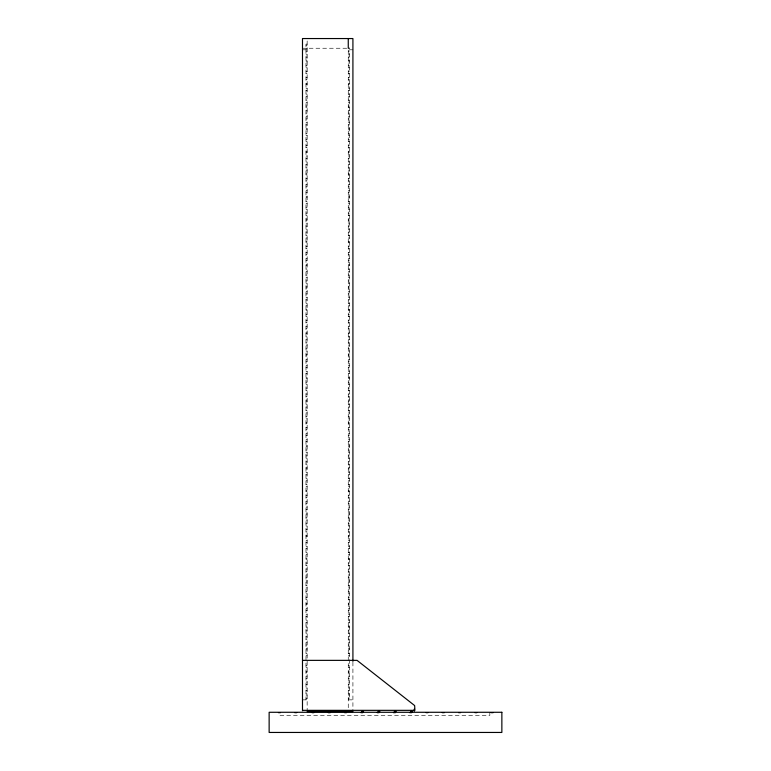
<?xml version="1.0" encoding="UTF-8"?>
<svg xmlns="http://www.w3.org/2000/svg" width="771" height="771" viewBox="0 0 771 771"><rect width="100%" height="100%" fill="white"/><g stroke="black" fill="none" stroke-linecap="round" stroke-linejoin="round"><path stroke-width="0.58" stroke-dasharray="3.85 2.89" d="M307.147 44.101L305.991 44.101L305.991 699.866M305.991 45.219L307.147 45.219M302.492 48.245L347.095 48.245M305.991 48.91L307.147 48.91M302.492 49.797L307.147 49.797M352.916 49.797L349.427 49.797L349.427 699.866M305.991 51.156L307.147 51.156M348.261 51.156L349.427 51.156M305.991 54.837L307.147 54.837M348.261 54.837L349.427 54.837M305.991 57.093L307.147 57.093M348.261 57.093L349.427 57.093M305.991 60.774L307.147 60.774M348.261 60.774L349.427 60.774M305.991 61.902L307.147 61.902M348.261 61.902L349.427 61.902M305.991 65.583L307.147 65.583M348.261 65.583L349.427 65.583M305.991 67.838L307.147 67.838M348.261 67.838L349.427 67.838M305.991 71.52L307.147 71.52M348.261 71.52L349.427 71.52M305.991 73.765L307.147 73.765M348.261 73.765L349.427 73.765M305.991 77.457L307.147 77.457M348.261 77.457L349.427 77.457M305.991 79.702L307.147 79.702M348.261 79.702L349.427 79.702M305.991 83.384L307.147 83.384M348.261 83.384L349.427 83.384M305.991 84.511L307.147 84.511M348.261 84.511L349.427 84.511M305.991 88.193L307.147 88.193M348.261 88.193L349.427 88.193M305.991 90.448L307.147 90.448M348.261 90.448L349.427 90.448M305.991 94.129L307.147 94.129M348.261 94.129L349.427 94.129M305.991 96.385L307.147 96.385M348.261 96.385L349.427 96.385M305.991 100.066L307.147 100.066M348.261 100.066L349.427 100.066M305.991 102.312L307.147 102.312M348.261 102.312L349.427 102.312M305.991 106.003L307.147 106.003M348.261 106.003L349.427 106.003M305.991 107.121L307.147 107.121M348.261 107.121L349.427 107.121M305.991 110.812L307.147 110.812M348.261 110.812L349.427 110.812M305.991 113.058L307.147 113.058M348.261 113.058L349.427 113.058M305.991 116.749L307.147 116.749M348.261 116.749L349.427 116.749M305.991 118.994L307.147 118.994M348.261 118.994L349.427 118.994M305.991 122.676L307.147 122.676M348.261 122.676L349.427 122.676M305.991 124.931L307.147 124.931M348.261 124.931L349.427 124.931M305.991 128.612L307.147 128.612M348.261 128.612L349.427 128.612M305.991 129.74L307.147 129.74M348.261 129.74L349.427 129.74M305.991 133.422L307.147 133.422M348.261 133.422L349.427 133.422M305.991 135.677L307.147 135.677M348.261 135.677L349.427 135.677M305.991 139.358L307.147 139.358M348.261 139.358L349.427 139.358M305.991 141.604L307.147 141.604M348.261 141.604L349.427 141.604M305.991 145.295L307.147 145.295M348.261 145.295L349.427 145.295M305.991 147.54L307.147 147.54M348.261 147.54L349.427 147.54M305.991 151.222L307.147 151.222M348.261 151.222L349.427 151.222M305.991 152.35L307.147 152.35M348.261 152.35L349.427 152.35M305.991 156.031L307.147 156.031M348.261 156.031L349.427 156.031M305.991 158.286L307.147 158.286M348.261 158.286L349.427 158.286M305.991 161.968L307.147 161.968M348.261 161.968L349.427 161.968M305.991 164.223L307.147 164.223M348.261 164.223L349.427 164.223M305.991 167.905L307.147 167.905M348.261 167.905L349.427 167.905M305.991 170.15L307.147 170.15M348.261 170.15L349.427 170.15M305.991 173.841L307.147 173.841M348.261 173.841L349.427 173.841M305.991 174.959L307.147 174.959M348.261 174.959L349.427 174.959M305.991 178.65L307.147 178.65M348.261 178.65L349.427 178.65M305.991 180.896L307.147 180.896M348.261 180.896L349.427 180.896M305.991 184.587L307.147 184.587M348.261 184.587L349.427 184.587M305.991 186.833L307.147 186.833M348.261 186.833L349.427 186.833M305.991 190.514L307.147 190.514M348.261 190.514L349.427 190.514M305.991 192.769L307.147 192.769M348.261 192.769L349.427 192.769M305.991 196.451L307.147 196.451M348.261 196.451L349.427 196.451M305.991 197.578L307.147 197.578M348.261 197.578L349.427 197.578M305.991 201.26L307.147 201.26M348.261 201.26L349.427 201.26M305.991 203.515L307.147 203.515M348.261 203.515L349.427 203.515M305.991 207.197L307.147 207.197M348.261 207.197L349.427 207.197M305.991 209.442L307.147 209.442M348.261 209.442L349.427 209.442M305.991 213.133L307.147 213.133M348.261 213.133L349.427 213.133M305.991 215.379L307.147 215.379M348.261 215.379L349.427 215.379M305.991 219.06L307.147 219.06M348.261 219.06L349.427 219.06M305.991 220.188L307.147 220.188M348.261 220.188L349.427 220.188M305.991 223.879L307.147 223.879M348.261 223.879L349.427 223.879M305.991 226.125L307.147 226.125M348.261 226.125L349.427 226.125M305.991 229.806L307.147 229.806M348.261 229.806L349.427 229.806M305.991 232.061L307.147 232.061M348.261 232.061L349.427 232.061M305.991 235.743L307.147 235.743M348.261 235.743L349.427 235.743M305.991 237.988L307.147 237.988M348.261 237.988L349.427 237.988M305.991 241.68L307.147 241.68M348.261 241.68L349.427 241.68M305.991 242.807L307.147 242.807M348.261 242.807L349.427 242.807M305.991 246.489L307.147 246.489M348.261 246.489L349.427 246.489M305.991 248.734L307.147 248.734M348.261 248.734L349.427 248.734M305.991 252.425L307.147 252.425M348.261 252.425L349.427 252.425M305.991 254.671L307.147 254.671M348.261 254.671L349.427 254.671M305.991 258.352L307.147 258.352M348.261 258.352L349.427 258.352M305.991 260.608L307.147 260.608M348.261 260.608L349.427 260.608M305.991 264.289L307.147 264.289M348.261 264.289L349.427 264.289M305.991 265.417L307.147 265.417M348.261 265.417L349.427 265.417M305.991 269.098L307.147 269.098M348.261 269.098L349.427 269.098M305.991 271.353L307.147 271.353M348.261 271.353L349.427 271.353M305.991 275.035L307.147 275.035M348.261 275.035L349.427 275.035M305.991 277.281L307.147 277.281M348.261 277.281L349.427 277.281M305.991 280.972L307.147 280.972M348.261 280.972L349.427 280.972M305.991 283.217L307.147 283.217M348.261 283.217L349.427 283.217M305.991 286.899L307.147 286.899M348.261 286.899L349.427 286.899M305.991 288.026L307.147 288.026M348.261 288.026L349.427 288.026M305.991 291.717L307.147 291.717M348.261 291.717L349.427 291.717M305.991 293.963L307.147 293.963M348.261 293.963L349.427 293.963M305.991 297.645L307.147 297.645M348.261 297.645L349.427 297.645M305.991 299.9L307.147 299.9M348.261 299.9L349.427 299.9M305.991 303.581L307.147 303.581M348.261 303.581L349.427 303.581M305.991 305.827L307.147 305.827M348.261 305.827L349.427 305.827M305.991 309.518L307.147 309.518M348.261 309.518L349.427 309.518M305.991 310.646L307.147 310.646M348.261 310.646L349.427 310.646M305.991 314.327L307.147 314.327M348.261 314.327L349.427 314.327M305.991 316.573L307.147 316.573M348.261 316.573L349.427 316.573M305.991 320.264L307.147 320.264M348.261 320.264L349.427 320.264M305.991 322.509L307.147 322.509M348.261 322.509L349.427 322.509M305.991 326.191L307.147 326.191M348.261 326.191L349.427 326.191M305.991 328.446L307.147 328.446M348.261 328.446L349.427 328.446M305.991 332.128L307.147 332.128M348.261 332.128L349.427 332.128M305.991 333.255L307.147 333.255M348.261 333.255L349.427 333.255M305.991 336.937L307.147 336.937M348.261 336.937L349.427 336.937M305.991 339.192L307.147 339.192M348.261 339.192L349.427 339.192M305.991 342.873L307.147 342.873M348.261 342.873L349.427 342.873M305.991 345.119L307.147 345.119M348.261 345.119L349.427 345.119M305.991 348.81L307.147 348.81M348.261 348.81L349.427 348.81M305.991 351.056L307.147 351.056M348.261 351.056L349.427 351.056M305.991 354.737L307.147 354.737M348.261 354.737L349.427 354.737M305.991 355.865L307.147 355.865M348.261 355.865L349.427 355.865M305.991 359.556L307.147 359.556M348.261 359.556L349.427 359.556M305.991 361.801L307.147 361.801M348.261 361.801L349.427 361.801M305.991 365.483L307.147 365.483M348.261 365.483L349.427 365.483M305.991 367.738L307.147 367.738M348.261 367.738L349.427 367.738M305.991 371.42L307.147 371.42M348.261 371.42L349.427 371.42M305.991 373.665L307.147 373.665M348.261 373.665L349.427 373.665M305.991 377.356L307.147 377.356M348.261 377.356L349.427 377.356M305.991 378.484L307.147 378.484M348.261 378.484L349.427 378.484M305.991 382.165L307.147 382.165M348.261 382.165L349.427 382.165M305.991 384.411L307.147 384.411M348.261 384.411L349.427 384.411M305.991 388.102L307.147 388.102M348.261 388.102L349.427 388.102M305.991 390.348L307.147 390.348M348.261 390.348L349.427 390.348M305.991 394.029L307.147 394.029M348.261 394.029L349.427 394.029M305.991 396.284L307.147 396.284M348.261 396.284L349.427 396.284M305.991 399.966L307.147 399.966M348.261 399.966L349.427 399.966M305.991 401.093L307.147 401.093M348.261 401.093L349.427 401.093M305.991 404.775L307.147 404.775M348.261 404.775L349.427 404.775M305.991 407.03L307.147 407.03M348.261 407.03L349.427 407.03M305.991 410.712L307.147 410.712M348.261 410.712L349.427 410.712M305.991 412.957L307.147 412.957M348.261 412.957L349.427 412.957M305.991 416.648L307.147 416.648M348.261 416.648L349.427 416.648M305.991 418.894L307.147 418.894M348.261 418.894L349.427 418.894M305.991 422.585L307.147 422.585M348.261 422.585L349.427 422.585M305.991 423.703L307.147 423.703M348.261 423.703L349.427 423.703M305.991 427.394L307.147 427.394M348.261 427.394L349.427 427.394M305.991 429.64L307.147 429.64M348.261 429.64L349.427 429.64M305.991 433.321L307.147 433.321M348.261 433.321L349.427 433.321M305.991 435.576L307.147 435.576M348.261 435.576L349.427 435.576M305.991 439.258L307.147 439.258M348.261 439.258L349.427 439.258M305.991 441.513L307.147 441.513M348.261 441.513L349.427 441.513M305.991 445.195L307.147 445.195M348.261 445.195L349.427 445.195M305.991 446.322L307.147 446.322M348.261 446.322L349.427 446.322M305.991 450.004L307.147 450.004M348.261 450.004L349.427 450.004M305.991 452.249L307.147 452.249M348.261 452.249L349.427 452.249M305.991 455.94L307.147 455.94M348.261 455.94L349.427 455.94M305.991 458.186L307.147 458.186M348.261 458.186L349.427 458.186M305.991 461.868L307.147 461.868M348.261 461.868L349.427 461.868M305.991 464.123L307.147 464.123M348.261 464.123L349.427 464.123M305.991 467.804L307.147 467.804M348.261 467.804L349.427 467.804M305.991 468.932L307.147 468.932M348.261 468.932L349.427 468.932M305.991 472.613L307.147 472.613M348.261 472.613L349.427 472.613M305.991 474.869L307.147 474.869M348.261 474.869L349.427 474.869M305.991 478.55L307.147 478.55M348.261 478.55L349.427 478.55M305.991 480.796L307.147 480.796M348.261 480.796L349.427 480.796M305.991 484.487L307.147 484.487M348.261 484.487L349.427 484.487M305.991 486.732L307.147 486.732M348.261 486.732L349.427 486.732M305.991 490.423L307.147 490.423M348.261 490.423L349.427 490.423M305.991 491.541L307.147 491.541M348.261 491.541L349.427 491.541M305.991 495.233L307.147 495.233M348.261 495.233L349.427 495.233M305.991 497.478L307.147 497.478M348.261 497.478L349.427 497.478M305.991 501.16L307.147 501.16M348.261 501.16L349.427 501.16M305.991 503.415L307.147 503.415M348.261 503.415L349.427 503.415M305.991 507.096L307.147 507.096M348.261 507.096L349.427 507.096M305.991 509.352L307.147 509.352M348.261 509.352L349.427 509.352M305.991 513.033L307.147 513.033M348.261 513.033L349.427 513.033M305.991 514.161L307.147 514.161M348.261 514.161L349.427 514.161M305.991 517.842L307.147 517.842M348.261 517.842L349.427 517.842M305.991 520.088L307.147 520.088M348.261 520.088L349.427 520.088M305.991 523.779L307.147 523.779M348.261 523.779L349.427 523.779M305.991 526.024L307.147 526.024M348.261 526.024L349.427 526.024M305.991 529.706L307.147 529.706M348.261 529.706L349.427 529.706M305.991 531.961L307.147 531.961M348.261 531.961L349.427 531.961M305.991 535.643L307.147 535.643M348.261 535.643L349.427 535.643M305.991 536.77L307.147 536.77M348.261 536.77L349.427 536.77M305.991 540.452L307.147 540.452M348.261 540.452L349.427 540.452M305.991 542.707L307.147 542.707M348.261 542.707L349.427 542.707M305.991 546.388L307.147 546.388M348.261 546.388L349.427 546.388M305.991 548.634L307.147 548.634M348.261 548.634L349.427 548.634M305.991 552.325L307.147 552.325M348.261 552.325L349.427 552.325M305.991 554.571L307.147 554.571M348.261 554.571L349.427 554.571M305.991 558.262L307.147 558.262M348.261 558.262L349.427 558.262M305.991 559.38L307.147 559.38M348.261 559.38L349.427 559.38M305.991 563.071L307.147 563.071M348.261 563.071L349.427 563.071M305.991 565.316L307.147 565.316M348.261 565.316L349.427 565.316M305.991 568.998L307.147 568.998M348.261 568.998L349.427 568.998M305.991 571.253L307.147 571.253M348.261 571.253L349.427 571.253M305.991 574.935L307.147 574.935M348.261 574.935L349.427 574.935M305.991 577.19L307.147 577.19M348.261 577.19L349.427 577.19M305.991 580.871L307.147 580.871M348.261 580.871L349.427 580.871M305.991 581.999L307.147 581.999M348.261 581.999L349.427 581.999M305.991 585.681L307.147 585.681M348.261 585.681L349.427 585.681M305.991 587.926L307.147 587.926M348.261 587.926L349.427 587.926M305.991 591.617L307.147 591.617M348.261 591.617L349.427 591.617M305.991 593.863L307.147 593.863M348.261 593.863L349.427 593.863M305.991 597.544L307.147 597.544M348.261 597.544L349.427 597.544M305.991 599.799L307.147 599.799M348.261 599.799L349.427 599.799M305.991 603.481L307.147 603.481M348.261 603.481L349.427 603.481M305.991 604.609L307.147 604.609M348.261 604.609L349.427 604.609M305.991 608.29L307.147 608.29M348.261 608.29L349.427 608.29M305.991 610.545L307.147 610.545M348.261 610.545L349.427 610.545M305.991 614.227L307.147 614.227M348.261 614.227L349.427 614.227M305.991 616.472L307.147 616.472M348.261 616.472L349.427 616.472M305.991 620.163L307.147 620.163M348.261 620.163L349.427 620.163M305.991 622.409L307.147 622.409M348.261 622.409L349.427 622.409M305.991 626.1L307.147 626.1M348.261 626.1L349.427 626.1M305.991 627.218L307.147 627.218M348.261 627.218L349.427 627.218M305.991 630.909L307.147 630.909M348.261 630.909L349.427 630.909M305.991 633.155L307.147 633.155M348.261 633.155L349.427 633.155M305.991 636.836L307.147 636.836M348.261 636.836L349.427 636.836M305.991 639.092L307.147 639.092M348.261 639.092L349.427 639.092M305.991 642.773L307.147 642.773M348.261 642.773L349.427 642.773M305.991 645.028L307.147 645.028M348.261 645.028L349.427 645.028M305.991 648.71L307.147 648.71M348.261 648.71L349.427 648.71M305.991 649.837L307.147 649.837M348.261 649.837L349.427 649.837M305.991 653.519L307.147 653.519M348.261 653.519L349.427 653.519M305.991 655.764L307.147 655.764M348.261 655.764L349.427 655.764M305.991 665.383L307.147 665.383M348.261 665.383L349.427 665.383M305.991 667.638L307.147 667.638M348.261 667.638L349.427 667.638M305.991 671.319L307.147 671.319M348.261 671.319L349.427 671.319M305.991 672.447L307.147 672.447M348.261 672.447L349.427 672.447M305.991 676.128L307.147 676.128M348.261 676.128L349.427 676.128M305.991 678.384L307.147 678.384M348.261 678.384L349.427 678.384M305.991 682.065L307.147 682.065M348.261 682.065L349.427 682.065M305.991 684.311L307.147 684.311M348.261 684.311L349.427 684.311M305.991 688.002L307.147 688.002M348.261 688.002L349.427 688.002M305.991 690.247L307.147 690.247M348.261 690.247L349.427 690.247M305.991 693.939L307.147 693.939M348.261 693.939L349.427 693.939M305.991 695.057L307.147 695.057M348.261 695.057L349.427 695.057M305.991 698.748L307.147 698.748M348.261 698.748L349.427 698.748M302.492 699.866L307.147 699.866M348.261 699.866L352.916 699.866M279.998 715.382L489.836 715.382L489.836 712.279M352.916 662.154L352.916 711.508M348.261 50.115L348.261 710.727M307.147 40.959L307.147 710.727"/><path stroke-width="1.16" d="M349.427 48.245L348.261 48.245L348.261 38.55M302.492 660.362L357.05 660.362L414.644 705.571L414.923 710.342L302.492 710.342M307.147 711.508L352.916 711.508M361.647 711.508L363.584 711.508M377.935 711.508L379.872 711.508M394.232 711.508L396.169 711.508M410.519 711.508L412.456 711.508M278.447 712.664L280.384 712.664M294.734 712.664L296.681 712.664M311.995 712.664L313.942 712.664M328.292 712.664L330.229 712.664M344.579 712.664L346.516 712.664M360.867 712.664L362.813 712.664M377.164 712.664L379.101 712.664M393.451 712.664L395.388 712.664M409.738 712.664L411.685 712.664M426.035 712.664L427.972 712.664M442.323 712.664L444.26 712.664M458.61 712.664L460.557 712.664M474.907 712.664L476.844 712.664M491.194 712.664L493.132 712.664M414.2 709.175L414.2 711.267M352.916 661.345L352.916 38.55L302.492 38.55L302.492 710.727M501.863 712.279L269.137 712.279L269.137 732.45L501.863 732.45L501.863 712.279"/></g></svg>
